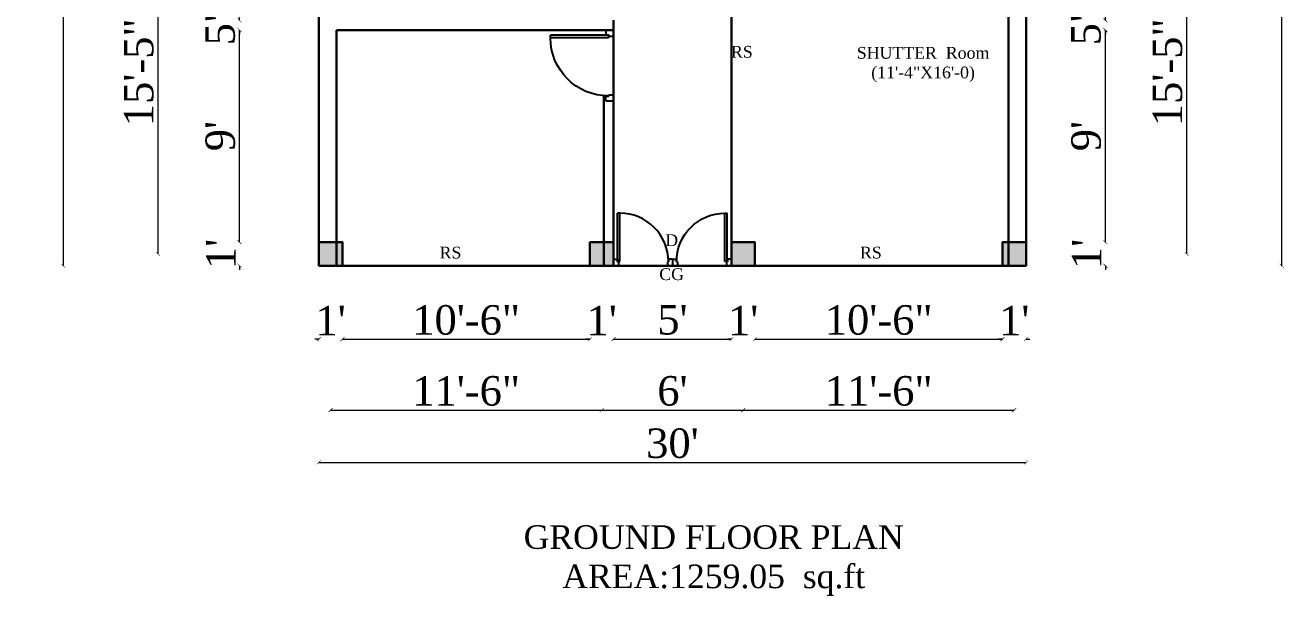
# Model space of a CAD drawing. Header units: inches. Extents: x -763457 to -760918, y -513041 to -512172.
# Drawn here: x -763457 to -762817, y -512999 to -512709 of the extents above; entities that cross this region are included whole.
import ezdxf

# ---------------------------------------------------------------- set-up
doc = ezdxf.new("R2010")
doc.units = ezdxf.units.IN
doc.header["$MEASUREMENT"] = 0
doc.layers.get('0').update_dxf_attribs({"lineweight": 30})
doc.layers.add('door', color=2, linetype='Continuous')
doc.layers.add('text', color=7, linetype='Continuous', lineweight=18)
doc.layers.add('window', color=6, linetype='Continuous', lineweight=18)
doc.styles.get("Standard").update_dxf_attribs({"font": 'romantic.ttf'})
doc.dimstyles.new('8feet', dxfattribs={"dimscale": 0, "dimtxt": 15, "dimasz": 2, "dimexe": 2, "dimexo": 10, "dimgap": 2, "dimtad": 1, "dimdec": 0, "dimzin": 0, "dimdsep": 46, "dimlunit": 3, "dimtxsty": 'Standard', "dimblk": 'ARCHTICK', "dimcen": 0, "dimdle": 0.02, "dimse1": 1, "dimse2": 1, "dimclrt": 256, "dimadec": 0, "dimazin": 0, "dimtfac": 1, "dimtdec": 0, "dimtix": 1, "dimtofl": 0, "dimtmove": 2, "dimatfit": 3, "dimfxl": 2, "dimtolj": 1, "dimtzin": 0, "dimlwd": 9, "dimarcsym": 0})

# ---------------------------------------------------------------- blocks, each defined once
blk = doc.blocks.new('A$C03477EDB')
at = {"layer": 'door', "ltscale": 0.5}
for p, q in [((98, 803), (63, 803)), ((63, 63), (63, 803)), ((98, 63), (98, 803)), ((0, 100), (60, 100)), ((0, 100), (0, 0)), ((0, 0), (75, 0)), ((60, 100), (63, 100)), ((60, 100), (60, 60)), ((60, 60), (63, 63)), ((60, 60), (75, 60)), ((63, 63), (98, 63)), ((75, 60), (75, 0)), ((825, 60), (825, 0)), ((840, 60), (825, 60)), ((900, 0), (825, 0)), ((838, 63), (840, 60)), ((840, 100), (840, 60)), ((900, 100), (840, 100)), ((900, 100), (900, 0))]:
    blk.add_line(p, q, dxfattribs=at)
blk.add_arc((98, 63), 740, 360, 90, dxfattribs=at)
blk = doc.blocks.new('_ArchTick')
at = {"layer": 'window', "color": 0, "const_width": 0.15}
blk.add_lwpolyline([(-0.5, -0.5), (0.5, 0.5)], dxfattribs=at)
blk = doc.blocks.new('*D1157')
at = {"color": 0, "lineweight": 9, "transparency": 16777216}
for p, q in [((-763347.93, -512819.21), (-763347.93, -512817.21)), ((-763347.93, -512831.21), (-763347.93, -512833.21))]:
    blk.add_line(p, q, dxfattribs=at)
at = {"layer": 'Defpoints', "color": 0, "transparency": 16777216}
for p in [(-763347.93, -512819.21), (-763307.58, -512819.21), (-763307.58, -512831.21)]:
    blk.add_point(p, dxfattribs=at)
at = {"color": 0, "lineweight": 9, "transparency": 16777216, "xscale": 2, "yscale": 2, "zscale": 2}
for p, rotation in [((-763347.93, -512819.21), 270), ((-763347.93, -512831.21), 90)]:
    blk.add_blockref('_ArchTick', p, dxfattribs=dict(at, rotation=rotation))
at = {"transparency": 16777216, "insert": (-763357.43, -512825.21), "char_height": 15, "attachment_point": 5, "rotation": 90}
blk.add_mtext("\\A1;1'", dxfattribs=at)
blk = doc.blocks.new('*D1158')
at = {"color": 0, "lineweight": 9, "transparency": 16777216}
blk.add_line((-763347.93, -512819.23), (-763347.93, -512711.27), dxfattribs=at)
at = {"layer": 'Defpoints', "color": 0, "transparency": 16777216}
for p in [(-763347.93, -512711.29), (-763288.85, -512711.29), (-763307.58, -512819.21)]:
    blk.add_point(p, dxfattribs=at)
at = {"color": 0, "lineweight": 9, "transparency": 16777216, "xscale": 2, "yscale": 2, "zscale": 2}
for p, rotation in [((-763347.93, -512711.29), 90), ((-763347.93, -512819.21), 270)]:
    blk.add_blockref('_ArchTick', p, dxfattribs=dict(at, rotation=rotation))
at = {"transparency": 16777216, "insert": (-763357.67, -512765.25), "char_height": 15, "attachment_point": 5, "rotation": 90}
blk.add_mtext("\\A1;9'", dxfattribs=at)
blk = doc.blocks.new('*D1159')
at = {"color": 0, "lineweight": 9, "transparency": 16777216}
for p, q in [((-763347.93, -512706.3), (-763347.93, -512704.3)), ((-763347.93, -512711.29), (-763347.93, -512713.29))]:
    blk.add_line(p, q, dxfattribs=at)
at = {"layer": 'Defpoints', "color": 0, "transparency": 16777216}
for p in [(-763347.93, -512706.3), (-763288.85, -512706.3), (-763288.85, -512711.29)]:
    blk.add_point(p, dxfattribs=at)
at = {"color": 0, "lineweight": 9, "transparency": 16777216, "xscale": 2, "yscale": 2, "zscale": 2}
for p, rotation in [((-763347.93, -512706.3), 270), ((-763347.93, -512711.29), 90)]:
    blk.add_blockref('_ArchTick', p, dxfattribs=dict(at, rotation=rotation))
at = {"transparency": 16777216, "insert": (-763357.72, -512708.79), "char_height": 15, "attachment_point": 5, "rotation": 90}
blk.add_mtext('\\A1;5"', dxfattribs=at)
blk = doc.blocks.new('*D1166')
at = {"color": 0, "lineweight": 9, "transparency": 16777216}
blk.add_line((-763389.35, -512825.23), (-763389.35, -512640.32), dxfattribs=at)
at = {"layer": 'Defpoints', "color": 0, "transparency": 16777216}
for p in [(-763389.35, -512640.34), (-763295.57, -512640.34), (-763295.59, -512825.21)]:
    blk.add_point(p, dxfattribs=at)
at = {"color": 0, "lineweight": 9, "transparency": 16777216, "xscale": 2, "yscale": 2, "zscale": 2}
for p, rotation in [((-763389.35, -512640.34), 90), ((-763389.35, -512825.21), 270)]:
    blk.add_blockref('_ArchTick', p, dxfattribs=dict(at, rotation=rotation))
at = {"transparency": 16777216, "insert": (-763399.13, -512732.78), "char_height": 15, "attachment_point": 5, "rotation": 90}
blk.add_mtext('\\A1;15\'-5"', dxfattribs=at)
blk = doc.blocks.new('*D1169')
at = {"color": 0, "lineweight": 9, "transparency": 16777216}
blk.add_line((-763437.61, -512327.2), (-763437.61, -512831.24), dxfattribs=at)
at = {"layer": 'Defpoints', "color": 0, "transparency": 16777216}
for p in [(-763127.71, -512327.22), (-763437.61, -512831.22), (-763169.68, -512831.22)]:
    blk.add_point(p, dxfattribs=at)
at = {"color": 0, "lineweight": 9, "transparency": 16777216, "xscale": 2, "yscale": 2, "zscale": 2}
for p, rotation in [((-763437.61, -512327.22), 90), ((-763437.61, -512831.22), 270)]:
    blk.add_blockref('_ArchTick', p, dxfattribs=dict(at, rotation=rotation))
at = {"transparency": 16777216, "insert": (-763447.11, -512579.22), "char_height": 15, "attachment_point": 5, "rotation": 90}
blk.add_mtext("\\A1;42'", dxfattribs=at)
blk = doc.blocks.new('*D1170')
at = {"color": 0, "lineweight": 9, "transparency": 16777216}
for p, q in [((-762907.49, -512819.21), (-762907.49, -512817.21)), ((-762907.49, -512831.21), (-762907.49, -512833.21))]:
    blk.add_line(p, q, dxfattribs=at)
at = {"layer": 'Defpoints', "color": 0, "transparency": 16777216}
for p in [(-762947.84, -512819.21), (-762907.49, -512819.21), (-762947.84, -512831.21)]:
    blk.add_point(p, dxfattribs=at)
at = {"color": 0, "lineweight": 9, "transparency": 16777216, "xscale": 2, "yscale": 2, "zscale": 2}
for p, rotation in [((-762907.49, -512819.21), 270), ((-762907.49, -512831.21), 90)]:
    blk.add_blockref('_ArchTick', p, dxfattribs=dict(at, rotation=rotation))
at = {"transparency": 16777216, "insert": (-762916.99, -512825.21), "char_height": 15, "attachment_point": 5, "rotation": 90}
blk.add_mtext("\\A1;1'", dxfattribs=at)
blk = doc.blocks.new('*D1171')
at = {"color": 0, "lineweight": 9, "transparency": 16777216}
blk.add_line((-762907.49, -512819.23), (-762907.49, -512711.27), dxfattribs=at)
at = {"layer": 'Defpoints', "color": 0, "transparency": 16777216}
for p in [(-762966.56, -512711.29), (-762907.49, -512711.29), (-762947.84, -512819.21)]:
    blk.add_point(p, dxfattribs=at)
at = {"color": 0, "lineweight": 9, "transparency": 16777216, "xscale": 2, "yscale": 2, "zscale": 2}
for p, rotation in [((-762907.49, -512711.29), 90), ((-762907.49, -512819.21), 270)]:
    blk.add_blockref('_ArchTick', p, dxfattribs=dict(at, rotation=rotation))
at = {"transparency": 16777216, "insert": (-762917.23, -512765.25), "char_height": 15, "attachment_point": 5, "rotation": 90}
blk.add_mtext("\\A1;9'", dxfattribs=at)
blk = doc.blocks.new('*D1172')
at = {"color": 0, "lineweight": 9, "transparency": 16777216}
for p, q in [((-762907.49, -512706.3), (-762907.49, -512704.3)), ((-762907.49, -512711.29), (-762907.49, -512713.29))]:
    blk.add_line(p, q, dxfattribs=at)
at = {"layer": 'Defpoints', "color": 0, "transparency": 16777216}
for p in [(-762966.56, -512706.3), (-762907.49, -512706.3), (-762966.56, -512711.29)]:
    blk.add_point(p, dxfattribs=at)
at = {"color": 0, "lineweight": 9, "transparency": 16777216, "xscale": 2, "yscale": 2, "zscale": 2}
for p, rotation in [((-762907.49, -512706.3), 270), ((-762907.49, -512711.29), 90)]:
    blk.add_blockref('_ArchTick', p, dxfattribs=dict(at, rotation=rotation))
at = {"transparency": 16777216, "insert": (-762917.28, -512708.79), "char_height": 15, "attachment_point": 5, "rotation": 90}
blk.add_mtext('\\A1;5"', dxfattribs=at)
blk = doc.blocks.new('*D1179')
at = {"color": 0, "lineweight": 9, "transparency": 16777216}
blk.add_line((-762866.07, -512825.23), (-762866.07, -512640.32), dxfattribs=at)
at = {"layer": 'Defpoints', "color": 0, "transparency": 16777216}
for p in [(-762959.85, -512640.34), (-762866.07, -512640.34), (-762959.83, -512825.21)]:
    blk.add_point(p, dxfattribs=at)
at = {"color": 0, "lineweight": 9, "transparency": 16777216, "xscale": 2, "yscale": 2, "zscale": 2}
for p, rotation in [((-762866.07, -512640.34), 90), ((-762866.07, -512825.21), 270)]:
    blk.add_blockref('_ArchTick', p, dxfattribs=dict(at, rotation=rotation))
at = {"transparency": 16777216, "insert": (-762875.86, -512732.78), "char_height": 15, "attachment_point": 5, "rotation": 90}
blk.add_mtext('\\A1;15\'-5"', dxfattribs=at)
blk = doc.blocks.new('*D1182')
at = {"color": 0, "lineweight": 9, "transparency": 16777216}
blk.add_line((-762817.81, -512327.2), (-762817.81, -512831.24), dxfattribs=at)
at = {"layer": 'Defpoints', "color": 0, "transparency": 16777216}
for p in [(-763127.71, -512327.22), (-763085.74, -512831.22), (-762817.81, -512831.22)]:
    blk.add_point(p, dxfattribs=at)
at = {"color": 0, "lineweight": 9, "transparency": 16777216, "xscale": 2, "yscale": 2, "zscale": 2}
for p, rotation in [((-762817.81, -512327.22), 90), ((-762817.81, -512831.22), 270)]:
    blk.add_blockref('_ArchTick', p, dxfattribs=dict(at, rotation=rotation))
at = {"transparency": 16777216, "insert": (-762827.31, -512579.22), "char_height": 15, "attachment_point": 5, "rotation": 90}
blk.add_mtext("\\A1;42'", dxfattribs=at)
blk = doc.blocks.new('*D1194')
at = {"color": 0, "lineweight": 9, "transparency": 16777216}
for p, q in [((-763307.58, -512868.6), (-763309.58, -512868.6)), ((-763295.59, -512868.6), (-763293.59, -512868.6))]:
    blk.add_line(p, q, dxfattribs=at)
at = {"layer": 'Defpoints', "color": 0, "transparency": 16777216}
for p in [(-763307.58, -512831.24), (-763295.59, -512831.24), (-763295.59, -512868.6)]:
    blk.add_point(p, dxfattribs=at)
at = {"color": 0, "lineweight": 9, "transparency": 16777216, "xscale": 2, "yscale": 2, "zscale": 2}
blk.add_blockref('_ArchTick', (-763307.58, -512868.6), dxfattribs=at)
at = {"color": 0, "lineweight": 9, "transparency": 16777216, "xscale": 2, "yscale": 2, "zscale": 2, "rotation": 180}
blk.add_blockref('_ArchTick', (-763295.59, -512868.6), dxfattribs=at)
at = {"transparency": 16777216, "insert": (-763301.58, -512859.1), "char_height": 15, "attachment_point": 5}
blk.add_mtext("\\A1;1'", dxfattribs=at)
blk = doc.blocks.new('*D1195')
at = {"color": 0, "lineweight": 9, "transparency": 16777216}
blk.add_line((-763295.61, -512868.6), (-763169.66, -512868.6), dxfattribs=at)
at = {"layer": 'Defpoints', "color": 0, "transparency": 16777216}
for p in [(-763295.59, -512831.24), (-763169.68, -512831.22), (-763169.68, -512868.6)]:
    blk.add_point(p, dxfattribs=at)
at = {"color": 0, "lineweight": 9, "transparency": 16777216, "xscale": 2, "yscale": 2, "zscale": 2, "rotation": 180}
blk.add_blockref('_ArchTick', (-763295.59, -512868.6), dxfattribs=at)
at = {"color": 0, "lineweight": 9, "transparency": 16777216, "xscale": 2, "yscale": 2, "zscale": 2}
blk.add_blockref('_ArchTick', (-763169.68, -512868.6), dxfattribs=at)
at = {"transparency": 16777216, "insert": (-763232.63, -512858.88), "char_height": 15, "attachment_point": 5}
blk.add_mtext('\\A1;10\'-6"', dxfattribs=at)
blk = doc.blocks.new('*D1196')
at = {"color": 0, "lineweight": 9, "transparency": 16777216}
for p, q in [((-763169.68, -512868.6), (-763171.68, -512868.6)), ((-763157.69, -512868.6), (-763155.69, -512868.6))]:
    blk.add_line(p, q, dxfattribs=at)
at = {"layer": 'Defpoints', "color": 0, "transparency": 16777216}
for p in [(-763169.68, -512831.22), (-763157.69, -512831.22), (-763157.69, -512868.6)]:
    blk.add_point(p, dxfattribs=at)
at = {"color": 0, "lineweight": 9, "transparency": 16777216, "xscale": 2, "yscale": 2, "zscale": 2}
blk.add_blockref('_ArchTick', (-763169.68, -512868.6), dxfattribs=at)
at = {"color": 0, "lineweight": 9, "transparency": 16777216, "xscale": 2, "yscale": 2, "zscale": 2, "rotation": 180}
blk.add_blockref('_ArchTick', (-763157.69, -512868.6), dxfattribs=at)
at = {"transparency": 16777216, "insert": (-763163.68, -512859.1), "char_height": 15, "attachment_point": 5}
blk.add_mtext("\\A1;1'", dxfattribs=at)
blk = doc.blocks.new('*D1197')
at = {"color": 0, "lineweight": 9, "transparency": 16777216}
blk.add_line((-763157.71, -512868.6), (-763097.71, -512868.6), dxfattribs=at)
at = {"layer": 'Defpoints', "color": 0, "transparency": 16777216}
for p in [(-763157.69, -512831.22), (-763097.73, -512831.22), (-763097.73, -512868.6)]:
    blk.add_point(p, dxfattribs=at)
at = {"color": 0, "lineweight": 9, "transparency": 16777216, "xscale": 2, "yscale": 2, "zscale": 2, "rotation": 180}
blk.add_blockref('_ArchTick', (-763157.69, -512868.6), dxfattribs=at)
at = {"color": 0, "lineweight": 9, "transparency": 16777216, "xscale": 2, "yscale": 2, "zscale": 2}
blk.add_blockref('_ArchTick', (-763097.73, -512868.6), dxfattribs=at)
at = {"transparency": 16777216, "insert": (-763127.71, -512858.81), "char_height": 15, "attachment_point": 5}
blk.add_mtext("\\A1;5'", dxfattribs=at)
blk = doc.blocks.new('*D1198')
at = {"color": 0, "lineweight": 9, "transparency": 16777216}
for p, q in [((-763097.73, -512868.6), (-763099.73, -512868.6)), ((-763085.74, -512868.6), (-763083.74, -512868.6))]:
    blk.add_line(p, q, dxfattribs=at)
at = {"layer": 'Defpoints', "color": 0, "transparency": 16777216}
for p in [(-763097.73, -512831.22), (-763085.74, -512831.22), (-763085.74, -512868.6)]:
    blk.add_point(p, dxfattribs=at)
at = {"color": 0, "lineweight": 9, "transparency": 16777216, "xscale": 2, "yscale": 2, "zscale": 2}
blk.add_blockref('_ArchTick', (-763097.73, -512868.6), dxfattribs=at)
at = {"color": 0, "lineweight": 9, "transparency": 16777216, "xscale": 2, "yscale": 2, "zscale": 2, "rotation": 180}
blk.add_blockref('_ArchTick', (-763085.74, -512868.6), dxfattribs=at)
at = {"transparency": 16777216, "insert": (-763091.73, -512859.1), "char_height": 15, "attachment_point": 5}
blk.add_mtext("\\A1;1'", dxfattribs=at)
blk = doc.blocks.new('*D1199')
at = {"color": 0, "lineweight": 9, "transparency": 16777216}
blk.add_line((-763085.76, -512868.6), (-762959.81, -512868.6), dxfattribs=at)
at = {"layer": 'Defpoints', "color": 0, "transparency": 16777216}
for p in [(-763085.74, -512831.22), (-762959.83, -512831.21), (-762959.83, -512868.6)]:
    blk.add_point(p, dxfattribs=at)
at = {"color": 0, "lineweight": 9, "transparency": 16777216, "xscale": 2, "yscale": 2, "zscale": 2, "rotation": 180}
blk.add_blockref('_ArchTick', (-763085.74, -512868.6), dxfattribs=at)
at = {"color": 0, "lineweight": 9, "transparency": 16777216, "xscale": 2, "yscale": 2, "zscale": 2}
blk.add_blockref('_ArchTick', (-762959.83, -512868.6), dxfattribs=at)
at = {"transparency": 16777216, "insert": (-763022.78, -512858.88), "char_height": 15, "attachment_point": 5}
blk.add_mtext('\\A1;10\'-6"', dxfattribs=at)
blk = doc.blocks.new('*D1200')
at = {"color": 0, "lineweight": 9, "transparency": 16777216}
for p, q in [((-762959.83, -512868.6), (-762961.83, -512868.6)), ((-762947.84, -512868.6), (-762945.84, -512868.6))]:
    blk.add_line(p, q, dxfattribs=at)
at = {"layer": 'Defpoints', "color": 0, "transparency": 16777216}
for p in [(-762959.83, -512831.21), (-762947.84, -512831.21), (-762947.84, -512868.6)]:
    blk.add_point(p, dxfattribs=at)
at = {"color": 0, "lineweight": 9, "transparency": 16777216, "xscale": 2, "yscale": 2, "zscale": 2}
blk.add_blockref('_ArchTick', (-762959.83, -512868.6), dxfattribs=at)
at = {"color": 0, "lineweight": 9, "transparency": 16777216, "xscale": 2, "yscale": 2, "zscale": 2, "rotation": 180}
blk.add_blockref('_ArchTick', (-762947.84, -512868.6), dxfattribs=at)
at = {"transparency": 16777216, "insert": (-762953.83, -512859.1), "char_height": 15, "attachment_point": 5}
blk.add_mtext("\\A1;1'", dxfattribs=at)
blk = doc.blocks.new('*D1201')
at = {"color": 0, "lineweight": 9, "transparency": 16777216}
blk.add_line((-763301.61, -512904.69), (-763163.66, -512904.69), dxfattribs=at)
at = {"layer": 'Defpoints', "color": 0, "transparency": 16777216}
for p in [(-763301.59, -512819.25), (-763163.68, -512819.23), (-763163.68, -512904.69)]:
    blk.add_point(p, dxfattribs=at)
at = {"color": 0, "lineweight": 9, "transparency": 16777216, "xscale": 2, "yscale": 2, "zscale": 2, "rotation": 180}
blk.add_blockref('_ArchTick', (-763301.59, -512904.69), dxfattribs=at)
at = {"color": 0, "lineweight": 9, "transparency": 16777216, "xscale": 2, "yscale": 2, "zscale": 2}
blk.add_blockref('_ArchTick', (-763163.68, -512904.69), dxfattribs=at)
at = {"transparency": 16777216, "insert": (-763232.63, -512894.97), "char_height": 15, "attachment_point": 5}
blk.add_mtext('\\A1;11\'-6"', dxfattribs=at)
blk = doc.blocks.new('*D1202')
at = {"color": 0, "lineweight": 9, "transparency": 16777216}
blk.add_line((-763163.7, -512904.69), (-763091.71, -512904.69), dxfattribs=at)
at = {"layer": 'Defpoints', "color": 0, "transparency": 16777216}
for p in [(-763163.68, -512819.23), (-763091.73, -512819.22), (-763091.73, -512904.69)]:
    blk.add_point(p, dxfattribs=at)
at = {"color": 0, "lineweight": 9, "transparency": 16777216, "xscale": 2, "yscale": 2, "zscale": 2, "rotation": 180}
blk.add_blockref('_ArchTick', (-763163.68, -512904.69), dxfattribs=at)
at = {"color": 0, "lineweight": 9, "transparency": 16777216, "xscale": 2, "yscale": 2, "zscale": 2}
blk.add_blockref('_ArchTick', (-763091.73, -512904.69), dxfattribs=at)
at = {"transparency": 16777216, "insert": (-763127.71, -512894.97), "char_height": 15, "attachment_point": 5}
blk.add_mtext("\\A1;6'", dxfattribs=at)
blk = doc.blocks.new('*D1203')
at = {"color": 0, "lineweight": 9, "transparency": 16777216}
blk.add_line((-763091.75, -512904.69), (-762953.81, -512904.69), dxfattribs=at)
at = {"layer": 'Defpoints', "color": 0, "transparency": 16777216}
for p in [(-763091.73, -512819.22), (-762953.83, -512819.21), (-762953.83, -512904.69)]:
    blk.add_point(p, dxfattribs=at)
at = {"color": 0, "lineweight": 9, "transparency": 16777216, "xscale": 2, "yscale": 2, "zscale": 2, "rotation": 180}
blk.add_blockref('_ArchTick', (-763091.73, -512904.69), dxfattribs=at)
at = {"color": 0, "lineweight": 9, "transparency": 16777216, "xscale": 2, "yscale": 2, "zscale": 2}
blk.add_blockref('_ArchTick', (-762953.83, -512904.69), dxfattribs=at)
at = {"transparency": 16777216, "insert": (-763022.78, -512894.97), "char_height": 15, "attachment_point": 5}
blk.add_mtext('\\A1;11\'-6"', dxfattribs=at)
blk = doc.blocks.new('*D1204')
at = {"color": 0, "lineweight": 9, "transparency": 16777216}
blk.add_line((-763307.6, -512931.29), (-762947.82, -512931.29), dxfattribs=at)
at = {"layer": 'Defpoints', "color": 0, "transparency": 16777216}
for p in [(-763307.58, -512831.24), (-762947.84, -512831.24), (-762947.84, -512931.29)]:
    blk.add_point(p, dxfattribs=at)
at = {"color": 0, "lineweight": 9, "transparency": 16777216, "xscale": 2, "yscale": 2, "zscale": 2, "rotation": 180}
blk.add_blockref('_ArchTick', (-763307.58, -512931.29), dxfattribs=at)
at = {"color": 0, "lineweight": 9, "transparency": 16777216, "xscale": 2, "yscale": 2, "zscale": 2}
blk.add_blockref('_ArchTick', (-762947.84, -512931.29), dxfattribs=at)
at = {"transparency": 16777216, "insert": (-763127.71, -512921.62), "char_height": 15, "attachment_point": 5}
blk.add_mtext("\\A1;30'", dxfattribs=at)

msp = doc.modelspace()

# ---------------------------------------------------------------- hatches: boundary and pattern name
for points in [[(-763307.58, -512819.21), (-763307.58, -512831.2), (-763295.59, -512831.21), (-763295.59, -512819.21)], [(-763169.68, -512819.23), (-763169.68, -512831.22), (-763157.69, -512831.22), (-763157.69, -512819.23)], [(-763097.73, -512819.23), (-763097.73, -512831.23), (-763085.74, -512831.23), (-763085.74, -512819.24)], [(-762959.83, -512819.25), (-762959.83, -512831.24), (-762947.84, -512831.24), (-762947.83, -512819.25)]]:
    msp.add_hatch(color=256).paths.add_polyline_path(points)

# ---------------------------------------------------------------- linework, layer by layer
for p, q in [((-763307.58, -512327.2), (-763307.58, -512831.2)), ((-763097.73, -512831.23), (-763097.73, -512327.23)), ((-762956.83, -512327.24), (-762956.83, -512831.24)), ((-762947.84, -512327.24), (-762947.84, -512831.24)), ((-762947.84, -512327.24), (-762947.84, -512831.24)), ((-763157.69, -512831.22), (-763157.67, -512706.31)), ((-763298.59, -512711.29), (-763157.67, -512711.31)), ((-763298.59, -512711.29), (-763298.59, -512831.21)), ((-763162.68, -512831.22), (-763162.67, -512744.68)), ((-763307.58, -512831.2), (-762947.84, -512831.24)), ((-763307.58, -512831.2), (-762947.84, -512831.24))]:
    msp.add_line(p, q)
for points in [[(-763307.58, -512831.2), (-763295.59, -512831.21), (-763295.59, -512819.21), (-763307.58, -512819.21)], [(-763169.68, -512831.22), (-763157.69, -512831.22), (-763157.69, -512819.23), (-763169.68, -512819.23)], [(-763097.73, -512831.23), (-763085.74, -512831.23), (-763085.74, -512819.24), (-763097.73, -512819.23)], [(-762959.83, -512831.24), (-762947.84, -512831.24), (-762947.83, -512819.25), (-762959.83, -512819.25)]]:
    msp.add_lwpolyline(points, close=True)

# ---------------------------------------------------------------- block references
at = {"layer": 'door', "ltscale": 0.5}
for p, xscale, yscale, zscale, rotation in [((-763157.67, -512711.31), -0.03997163606676205, 0.03997163583409247, 0.03997163601841754, 90.00585149825865), ((-763157.69, -512831.22), 0.03330969576192226, 0.03330969592735755, 0.03330969590243964, 359.9928141460158), ((-763097.73, -512831.23), -0.03330969576189308, 0.03330969592735755, 0.03330969590243964, 359.9928145462129)]:
    msp.add_blockref('A$C03477EDB', p, dxfattribs=dict(at, xscale=xscale, yscale=yscale, zscale=zscale, rotation=rotation))

# ---------------------------------------------------------------- texts
at = {"layer": 'text', "ltscale": 5, "char_height": 5.9957, "width": 72.4656, "attachment_point": 2, "rotation": 359.99415}
for s, insert in [('{\\fTimes New Roman|b0|i0|c0|p18;RS}', (-763092.39, -512719.34)), ('{\\fTimes New Roman|b0|i0|c0|p18;SHUTTER  Room}\\P(11\'-4"X16\'-0)', (-763000.21, -512719.87)), ('{\\fTimes New Roman|b0|i0|c0|p18;D}', (-763128.11, -512815.21)), ('{\\fTimes New Roman|b0|i0|c0|p18;RS}', (-763240.59, -512821.52)), ('{\\fTimes New Roman|b0|i0|c0|p18;RS}', (-763026.75, -512821.52)), ('{\\fTimes New Roman|b0|i0|c0|p18;CG}', (-763128.11, -512832.5))]:
    msp.add_mtext(s, dxfattribs=dict(at, insert=insert))
at = {"layer": 'text', "ltscale": 5, "insert": (-763106.72, -512999.18), "char_height": 12, "width": 293.817, "attachment_point": 8}
msp.add_mtext('{\\fTimes New Roman|b0|i0|c0|p18;GROUND FLOOR PLAN\\PAREA:1259.05  sq.ft}', dxfattribs=at)

# ---------------------------------------------------------------- dimensions: what is measured, and where the dimension line sits
for base, p1, p2, picture, middle in [((-763437.61, -512831.22), (-763127.71, -512327.22), (-763169.68, -512831.22), '*D1169', (-763447.11, -512579.22)), ((-762817.81, -512831.22), (-763127.71, -512327.22), (-763085.74, -512831.22), '*D1182', (-762827.31, -512579.22)), ((-763389.35, -512640.34), (-763295.59, -512825.21), (-763295.57, -512640.34), '*D1166', (-763399.13, -512732.78)), ((-762866.07, -512640.34), (-762959.83, -512825.21), (-762959.85, -512640.34), '*D1179', (-762875.86, -512732.78)), ((-763347.93, -512706.3), (-763288.85, -512711.29), (-763288.85, -512706.3), '*D1159', (-763357.72, -512708.79)), ((-762907.49, -512706.3), (-762966.56, -512711.29), (-762966.56, -512706.3), '*D1172', (-762917.28, -512708.79)), ((-763347.93, -512711.29), (-763307.58, -512819.21), (-763288.85, -512711.29), '*D1158', (-763357.67, -512765.25)), ((-762907.49, -512711.29), (-762947.84, -512819.21), (-762966.56, -512711.29), '*D1171', (-762917.23, -512765.25)), ((-763347.93, -512819.21), (-763307.58, -512831.21), (-763307.58, -512819.21), '*D1157', (-763357.43, -512825.21)), ((-762907.49, -512819.21), (-762947.84, -512831.21), (-762947.84, -512819.21), '*D1170', (-762916.99, -512825.21))]:
    dim = msp.add_linear_dim(base=base, p1=p1, p2=p2, angle=90, dimstyle='8feet', override={"dimscale": 1})
    dim.commit()
    dim.dimension.update_dxf_attribs({"geometry": picture, "text_midpoint": middle})
for base, p1, p2, picture, middle in [((-763163.68, -512904.69), (-763301.59, -512819.25), (-763163.68, -512819.23), '*D1201', (-763232.63, -512894.97)), ((-763091.73, -512904.69), (-763163.68, -512819.23), (-763091.73, -512819.22), '*D1202', (-763127.71, -512894.97)), ((-762953.83, -512904.69), (-763091.73, -512819.22), (-762953.83, -512819.21), '*D1203', (-763022.78, -512894.97)), ((-763295.59, -512868.6), (-763307.58, -512831.24), (-763295.59, -512831.24), '*D1194', (-763301.58, -512859.1)), ((-762947.84, -512931.29), (-763307.58, -512831.24), (-762947.84, -512831.24), '*D1204', (-763127.71, -512921.62)), ((-763169.68, -512868.6), (-763295.59, -512831.24), (-763169.68, -512831.22), '*D1195', (-763232.63, -512858.88)), ((-763157.69, -512868.6), (-763169.68, -512831.22), (-763157.69, -512831.22), '*D1196', (-763163.68, -512859.1)), ((-763097.73, -512868.6), (-763157.69, -512831.22), (-763097.73, -512831.22), '*D1197', (-763127.71, -512858.81)), ((-763085.74, -512868.6), (-763097.73, -512831.22), (-763085.74, -512831.22), '*D1198', (-763091.73, -512859.1)), ((-762959.83, -512868.6), (-763085.74, -512831.22), (-762959.83, -512831.21), '*D1199', (-763022.78, -512858.88)), ((-762947.84, -512868.6), (-762959.83, -512831.21), (-762947.84, -512831.21), '*D1200', (-762953.83, -512859.1))]:
    dim = msp.add_linear_dim(base=base, p1=p1, p2=p2, dimstyle='8feet', override={"dimscale": 1})
    dim.commit()
    dim.dimension.update_dxf_attribs({"geometry": picture, "text_midpoint": middle})

doc.saveas('drawing.dxf')
